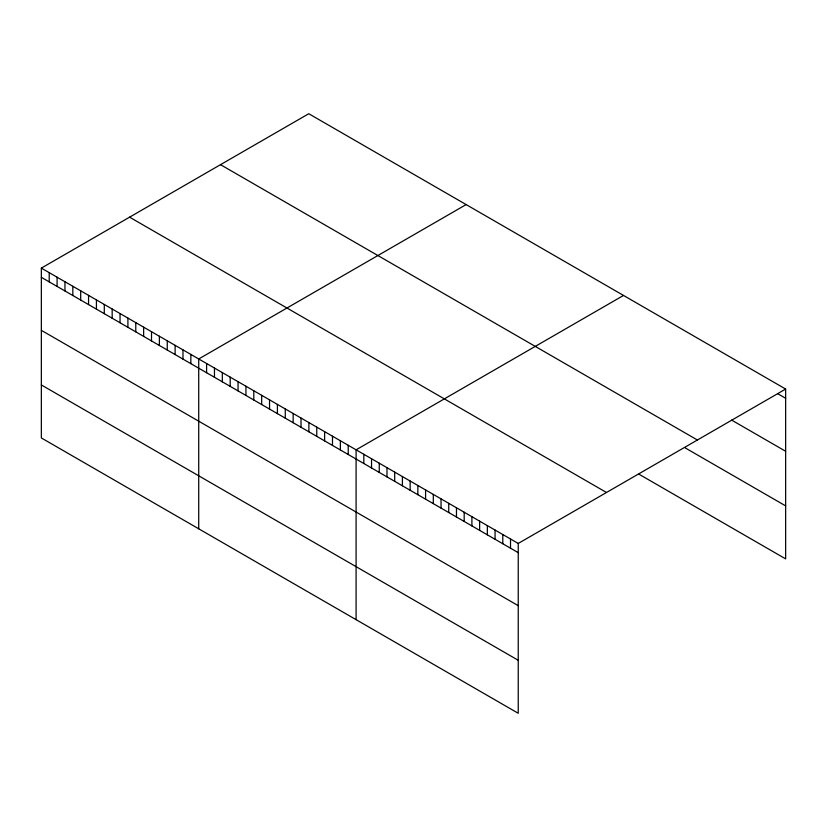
<?xml version="1.0" encoding="UTF-8"?>
<svg xmlns="http://www.w3.org/2000/svg" width="827" height="827" viewBox="0 0 827 827"><rect width="100%" height="100%" fill="white"/><g stroke="black" fill="none" stroke-linecap="round" stroke-linejoin="round"><path stroke-width="1.24" d="M41.35 268.113L518.24 543.442L518.24 713.277L41.35 437.948L41.35 268.113L308.76 113.723L785.65 389.052L785.65 558.887L638.951 474.191M466.139 204.579L198.718 358.97L198.718 528.804M623.506 295.446L356.096 449.826L356.096 619.661M518.24 543.442L785.65 389.052M777.928 393.817L785.65 398.273M731.606 420.075L785.65 451.273M220.52 164.676L697.399 440.005M685.273 447.934L785.65 505.886M129.601 217.17L606.48 492.489M41.35 277.334L518.24 552.663M41.35 330.335L518.24 605.664M41.35 384.948L518.24 660.277M510.517 538.987L510.517 548.208M502.795 534.531L502.795 543.752M495.073 530.066L495.073 539.297M487.351 525.61L487.351 534.831M479.629 521.155L479.629 530.376M471.907 516.699L471.907 525.92M464.185 512.233L464.185 521.465M456.473 507.778L456.473 516.999M448.751 503.323L448.751 512.544M441.029 498.867L441.029 508.088M433.307 494.412L433.307 503.633M425.585 489.946L425.585 499.177M417.862 485.49L417.862 494.711M410.14 481.035L410.14 490.256M402.418 476.579L402.418 485.8M394.696 472.124L394.696 481.345M386.984 467.658L386.984 476.89M379.262 463.203L379.262 472.424M371.54 458.747L371.54 467.968M363.818 454.292L363.818 463.513M348.229 445.288L348.229 454.509M340.362 440.75L340.362 449.971M332.485 436.201L332.485 445.422M324.618 431.663L324.618 440.884M316.751 427.114L316.751 436.336M308.885 422.576L308.885 431.797M301.018 418.028L301.018 427.249M293.151 413.49L293.151 422.711M285.274 408.941L285.274 418.173M277.407 404.403L277.407 413.624M269.54 399.854L269.54 409.086M261.673 395.316L261.673 404.537M253.806 390.768L253.806 399.999M245.939 386.23L245.939 395.451M238.062 381.692L238.062 390.913M230.195 377.143L230.195 386.364M222.329 372.605L222.329 381.826M214.462 368.056L214.462 377.277M206.595 363.518L206.595 372.739M190.851 354.432L190.851 363.653M182.984 349.883L182.984 359.114M175.117 345.345L175.117 354.566M167.25 340.796L167.25 350.028M159.384 336.258L159.384 345.479M151.506 331.71L151.506 340.941M143.64 327.172L143.64 336.393M135.773 322.633L135.773 331.854M127.906 318.085L127.906 327.306M120.039 313.547L120.039 322.768M112.172 308.998L112.172 318.219M104.295 304.46L104.295 313.681M96.428 299.912L96.428 309.143M88.561 295.373L88.561 304.594M80.695 290.825L80.695 300.056M72.828 286.287L72.828 295.508M64.961 281.738L64.961 290.97M57.084 277.2L57.084 286.421M49.217 272.662L49.217 281.883"/></g></svg>
